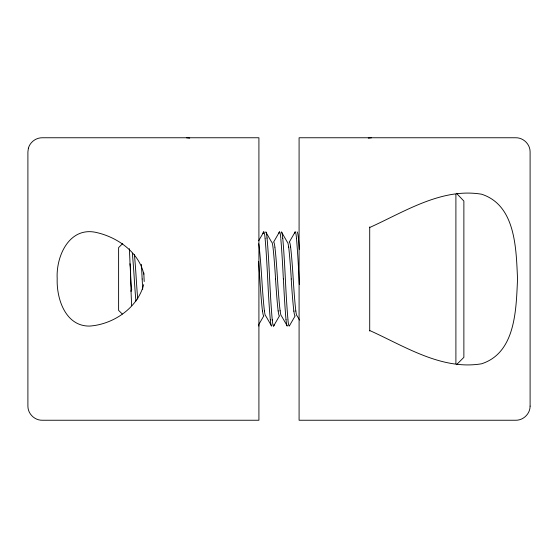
<?xml version="1.0" encoding="UTF-8"?>
<svg xmlns="http://www.w3.org/2000/svg" width="558" height="558" viewBox="0 0 558 558"><rect width="100%" height="100%" fill="white"/><g stroke="black" fill="none" stroke-linecap="round" stroke-linejoin="round"><path stroke-width="0.84" d="M143.699 284.629C137.47 308.142 113.155 324.484 89.531 326.081C65.467 326.346 56.435 298.732 57.195 278.707C55.898 255.822 69.701 225.669 97.252 232.693C117.982 237.617 138.984 252.474 143.838 274.194M258.689 240.735L263.781 231.919A47.214 2.616 -90 0 0 263.097 233.46A47.214 2.616 90 0 1 265.085 238.336M279.474 231.919L273.587 242.109A37.058 2.623 -90 0 1 274.892 247.103M295.161 231.919L289.281 242.109A37.058 2.616 -90 0 1 290.592 246.985M258.661 324.749L263.781 315.891A37.058 2.616 89.9 0 1 262.476 310.687M273.587 326.081L279.474 315.891A37.058 2.616 90 0 1 278.163 310.883M122.739 243.49L118.61 247.613L118.61 310.387L122.279 314.021M456.514 364.702L463.872 357.343L463.872 201.061L456.472 193.284M369.71 227.49C404.466 211.845 441.685 187.537 481.596 194.212C516.01 205.365 516.094 249.286 517.552 279C516.094 308.714 516.01 352.635 481.596 363.788C441.685 370.463 404.466 346.155 369.71 330.51M368.287 138.14L371.593 137.756M186.407 137.756L189.713 138.14M299.52 320.027L297.128 315.891A37.058 2.623 90 0 1 295.817 310.966M258.57 324.477L258.912 326.081M455.9 194.344L455.9 363.656M369.71 226.96L369.71 331.04M294.491 233.586A47.214 2.623 -90 0 1 296.472 238.099M286.017 319.629A47.214 2.623 89.9 0 0 287.321 326.081L281.434 315.891A37.058 2.616 89.9 0 1 280.13 310.736M282.739 238.461A47.214 2.616 89.9 0 0 281.434 231.919L287.321 242.109A37.058 2.623 -90 0 1 288.619 247.096M278.798 233.642A47.214 2.623 -89.9 0 1 280.786 238.008M274.264 324.442A47.214 2.616 -90 0 1 272.276 319.804M270.316 319.727A47.214 2.623 90 0 0 271.627 326.081L265.741 315.891A37.058 2.623 -90 0 1 264.429 310.918M267.052 238.133A47.214 2.616 90 0 0 265.741 231.919L271.627 242.109A37.058 2.616 -89.9 0 1 272.939 246.929A37.058 1.304 86.5 0 1 275.561 279M132.33 253.269A37.058 1.276 86.4 0 1 134.29 279A37.058 1.297 86.5 0 0 135.915 301.09M134.429 254.636A37.058 1.297 86.5 0 1 136.257 279A37.058 1.283 86.5 0 0 137.721 299.095M258.703 243.783A37.058 2.616 -90 0 1 259.212 246.894M259.219 247.389A37.058 1.276 86.4 0 1 261.8 279A37.058 1.304 86.5 0 0 264.436 311.064M258.605 261.646A37.058 1.276 86.4 0 1 259.833 279A37.058 1.283 86.5 0 0 262.462 310.918M274.906 247.243A37.058 1.283 86.5 0 1 277.5 279A37.058 1.283 86.5 0 0 280.116 310.869M278.163 310.994A37.058 1.318 86.5 0 1 275.547 279M290.572 246.755A37.058 1.318 86.5 0 1 293.222 279A37.058 1.339 86.5 0 0 295.824 311.085M288.605 246.545A37.058 1.339 86.5 0 1 291.276 279M293.871 311.224A37.058 1.36 86.5 0 1 291.213 279M293.857 311.001A37.058 2.616 90 0 0 295.161 315.891L289.281 326.081A47.214 2.616 -89.9 0 1 287.963 320.013M129.323 248.673A42.554 0.97 88.2 0 1 130.007 262.916M131.618 305.324A44.228 0.718 88.1 0 1 131.025 290.885M299.332 284.357A47.214 1.346 87.3 0 1 299.067 279A47.214 1.311 87.2 0 0 296.472 238.385M298.432 238.05A47.214 1.304 87.2 0 1 299.339 249.273M297.128 231.926A47.214 2.616 89.9 0 1 298.425 238.587M287.963 319.629A47.214 1.29 87.2 0 1 285.361 279A47.214 1.297 87.2 0 0 282.746 238.224M286.003 319.567A47.214 1.311 87.2 0 1 283.408 279M280.793 238.775A47.214 1.262 87.2 0 1 283.352 279M272.297 320.285A47.214 1.332 87.3 0 1 269.633 279A47.214 1.353 87.3 0 0 267.038 237.966M270.316 319.783A47.214 1.311 87.3 0 1 267.701 279A47.214 1.269 87.2 0 0 265.099 238.559M142.702 289.281A47.214 1.269 87.2 0 1 142.171 279M144.208 281.504A47.214 1.346 87.3 0 1 144.083 279A47.214 1.325 87.3 0 0 143.804 272.862M141.376 264.339A47.214 1.283 87.2 0 1 142.151 279M130.495 268.21L131.011 291.297L131.737 289.79C130.405 281.148 130.663 272.262 129.993 263.453L130.495 268.21M28.381 148.226L27.9 151.881L27.9 406.119C27.837 413.91 34.84 420.593 42.617 420.244L258.912 420.244L258.912 137.756L42.617 137.756C36.165 137.554 30.076 141.983 28.381 148.226M530.1 406.119C530.163 413.91 523.16 420.593 515.383 420.244L299.088 420.244L299.088 137.756L515.383 137.756C523.16 137.407 530.163 144.09 530.1 151.881L530.1 406.119"/></g></svg>
